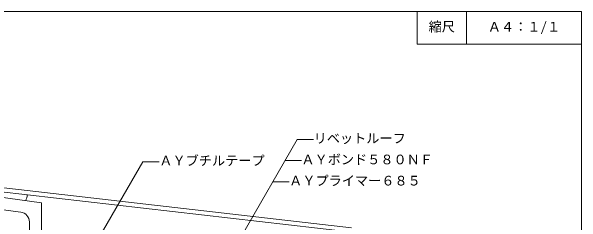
# Model space of a CAD drawing. Units: millimetres on the paper. Extents: x -135 to 135, y -94 to 92.
# Drawn here: x -38.3 to 135, y 27.8 to 92 of the extents above; entities that cross this region are included whole.
import ezdxf
from ezdxf.enums import TextEntityAlignment as Align

# ---------------------------------------------------------------- set-up
doc = ezdxf.new("R2010")
doc.units = ezdxf.units.MM
for name, color, linetype, lineweight in [('1-7_設備', 3, 'Continuous', 18), ('1-D_設備②', 134, 'Continuous', 18), ('E-E', 7, 'Continuous', 18), ('F-F', 7, 'Continuous', 18)]:
    doc.layers.add(name, color=color, linetype=linetype, lineweight=lineweight)
doc.styles.add('ＭＳ ゴシック', font='')
doc.styles.get('ＭＳ ゴシック').set_extended_font_data('MS Gothic')

msp = doc.modelspace()

# ---------------------------------------------------------------- linework, layer by layer
at = {"layer": '1-7_設備'}
for p, q in [((-60.919, 40.714), (65.081, 26.174)), ((-59.419, 39.232), (63.581, 25.039))]:
    msp.add_line(p, q, dxfattribs=at)
at = {"layer": '1-D_設備②'}
for p, q in [((-29.149, 33.829), (-53.158, 37.079)), ((-29.149, 21.972), (-29.149, 33.829)), ((-47.272, 32.549), (-35.446, 30.948)), ((-32.849, 27.975), (-32.849, 13.871))]:
    msp.add_line(p, q, dxfattribs=at)
for centre, radius, start, end in [((-39.331, 36.821), 5.862, 336.45952, 354.31563), ((-35.849, 27.975), 3, 0, 82.29041)]:
    msp.add_arc(centre, radius, start, end, dxfattribs=at)
at = {"layer": 'E-E'}
for p, q in [((48.552, 53.07), (23.552, 9.769)), ((48.552, 53.07), (53.552, 53.07)), ((1.648, 46.276), (-18.352, 11.635)), ((1.648, 46.276), (6.648, 46.276)), ((44.831, 46.626), (49.831, 46.626)), ((41.11, 40.181), (46.11, 40.181))]:
    msp.add_line(p, q, dxfattribs=at)
at = {"layer": 'F-F'}
msp.add_line((100, 92), (100, 82), dxfattribs=at)
for points in [[(-135, 92), (135, 92), (135, -88), (-135, -88)], [(85, 92), (85, 82), (135, 82)]]:
    msp.add_lwpolyline(points, dxfattribs=at)

# ---------------------------------------------------------------- texts
at = {"layer": 'E-E', "style": 'ＭＳ ゴシック'}
for s, p in [('縮尺', (88.5, 85)), ('Ａ４：１/１', (106.5, 85)), ('リベットルーフ', (53.552, 51.07)), ('ＡＹブチルテープ', (6.648, 44.276)), ('ＡＹボンド５８０ＮＦ', (49.831, 44.626)), ('ＡＹプライマー６８５', (46.11, 38.181))]:
    msp.add_text(s, height=2.933, dxfattribs=at).set_placement(p, align=Align.BOTTOM_LEFT)

doc.saveas('drawing.dxf')
